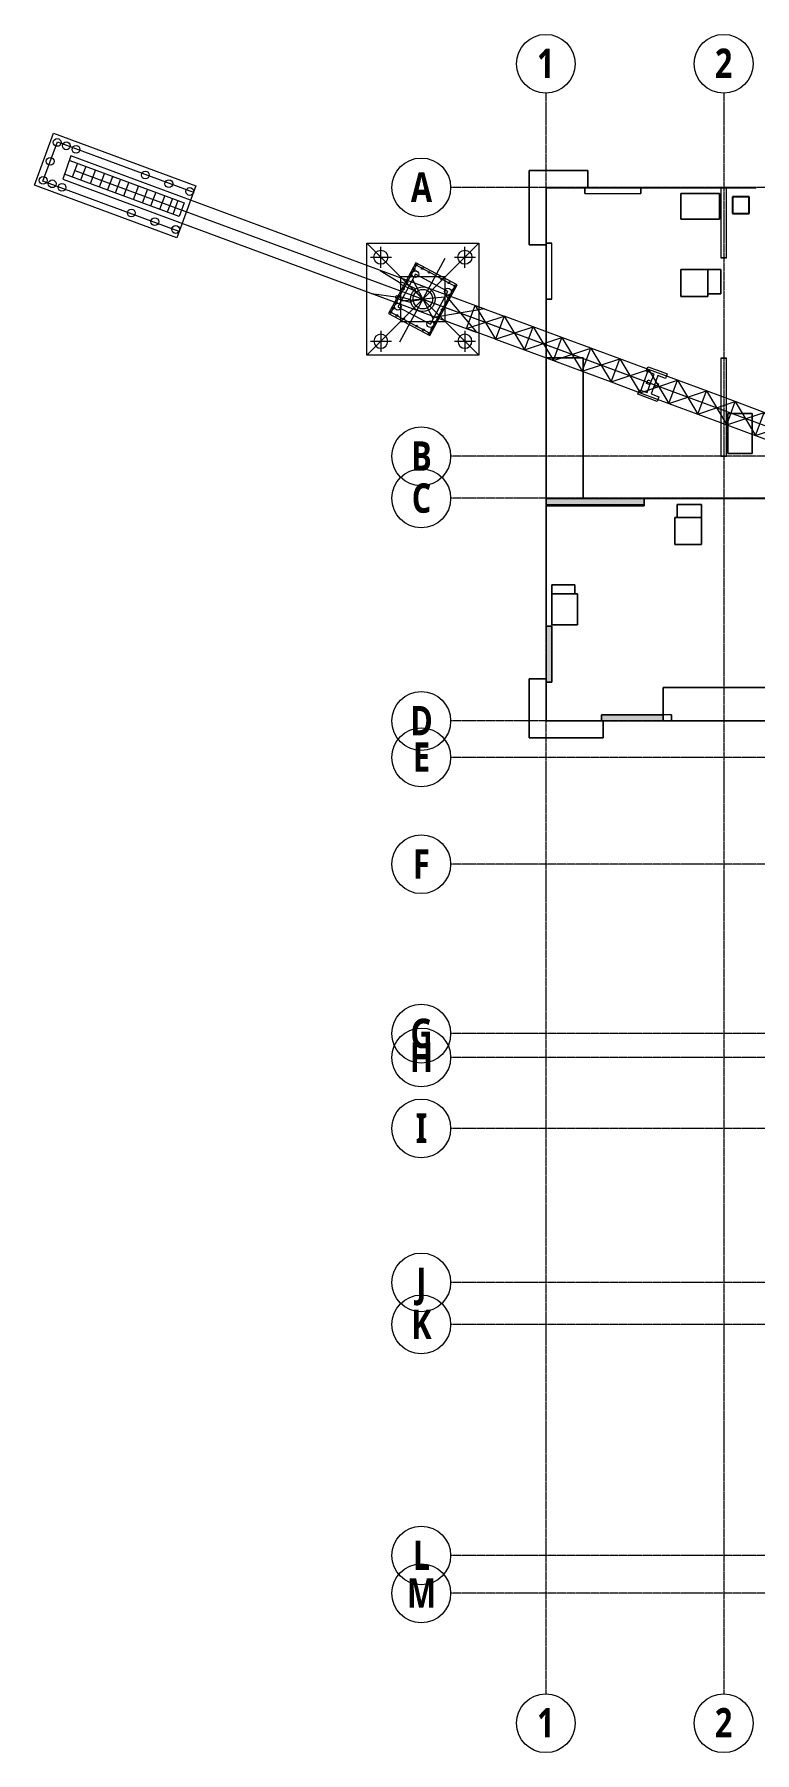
# Model space of a CAD drawing. Header units: millimetres. Extents: x -41779 to 122129, y -6962 to 59838.
# Drawn here: x -41779 to -16062, y -4008 to 57347 of the extents above; entities that cross this region are included whole.
import ezdxf

# ---------------------------------------------------------------- set-up
doc = ezdxf.new("R2010")
doc.units = ezdxf.units.MM
doc.linetypes.add('Grid Line', pattern=[10, 8, -1, 0, -1])
for name, color, linetype, lineweight in [('10-NR-Text', 4, 'Continuous', 5), ('A-DETL', 90, 'Continuous', 5), ('A-FLOR', 192, 'Continuous', 5), ('A-WALL', 113, 'Continuous', 15), ('A-WALL-PATT', 111, 'Continuous', 15), ('kp1', 135, 'Continuous', 15), ('S-GRID', 1, 'Continuous', 5), ('S-GRID-IDEN', 1, 'Continuous', 9), ('Site Planning 180317_dwg', 8, 'Continuous', 5), ('VATLIEU', 32, 'Continuous', 13)]:
    doc.layers.add(name, color=color, linetype=linetype, lineweight=lineweight)
doc.styles.add('Roboto_B', font='Roboto-Bold.ttf', dxfattribs={"width": 0.8, "height": 1050})

# ---------------------------------------------------------------- blocks, each defined once
blk = doc.blocks.new('BMS-SUPPER STRUCTURE_180317_rvt-1-Level 3')
at = {"layer": 'A-WALL-PATT', "transparency": 33554534}
for points in [[(-22182, 40561), (-20007, 40561), (-20007, 40771), (-23507, 40771), (-23507, 40561), (-22322, 40561)], [(-23297, 34221), (-23297, 36221), (-23507, 36221), (-23507, 34221)], [(-21527, 32841), (-19332, 32841), (-19332, 33051), (-21527, 33051)]]:
    blk.add_hatch(color=9, dxfattribs=at).paths.add_polyline_path(points, flags=0)
at = {"layer": 'A-FLOR', "color": 253}
for p, q in [((-24117, 49831), (-24117, 52481)), ((-24117, 52481), (-22017, 52481)), ((-22017, 52481), (-22017, 51871)), ((-23507, 49891), (-23507, 51871)), ((-23507, 51871), (-22127, 51871)), ((-23507, 49891), (-23507, 51871)), ((-23507, 51871), (-22127, 51871)), ((-20127, 51871), (-22127, 51871)), ((-20127, 51871), (-17272, 51871)), ((-17317, 51661), (-18697, 51661)), ((-18697, 51661), (-18697, 50746)), ((-17317, 50746), (-17317, 51661)), ((-17062, 51871), (-17272, 51871)), ((-17062, 51871), (-16007, 51871)), ((-18697, 50746), (-17317, 50746)), ((-23507, 49831), (-24117, 49831)), ((-23507, 49891), (-23507, 47891)), ((-17737, 48956), (-18697, 48956)), ((-18697, 48956), (-18697, 47991)), ((-17267, 48956), (-17737, 48956)), ((-17737, 48956), (-17737, 48086)), ((-17267, 48086), (-17267, 48956)), ((-23507, 45796), (-23507, 47891)), ((-18697, 47991), (-17737, 47991)), ((-17737, 48086), (-17267, 48086)), ((-17737, 47991), (-17737, 48086)), ((-23507, 40771), (-23507, 45796)), ((-22182, 45796), (-23507, 45796)), ((-22182, 40771), (-22182, 45796)), ((-17017, 43806), (-17017, 42376)), ((-16152, 43806), (-17017, 43806)), ((-16152, 42376), (-16152, 43806)), ((-17017, 42376), (-16152, 42376)), ((-23507, 40771), (-22182, 40771)), ((-23507, 36221), (-23507, 40516)), ((-23507, 40516), (-20007, 40516)), ((-22182, 40771), (-20007, 40771)), ((-20007, 40771), (-20007, 40561)), ((-20007, 40516), (-20007, 40561)), ((-17962, 40566), (-18832, 40566)), ((-18832, 40566), (-18832, 40096)), ((-17962, 40096), (-17962, 40566)), ((-18832, 40096), (-18912, 40096)), ((-18912, 40096), (-18912, 39136)), ((-18832, 40096), (-17962, 40096)), ((-17962, 39136), (-17962, 40096)), ((-18912, 39136), (-17962, 39136)), ((-22482, 37696), (-23297, 37696)), ((-23297, 37696), (-23297, 37376)), ((-22482, 37376), (-22482, 37696)), ((-23297, 37376), (-22482, 37376)), ((-23297, 37376), (-23297, 36266)), ((-22382, 37376), (-22482, 37376)), ((-22382, 36266), (-22382, 37376)), ((-23507, 36221), (-23297, 36221)), ((-23297, 36266), (-22382, 36266)), ((-23297, 36221), (-23297, 34221)), ((-24117, 32231), (-24117, 34331)), ((-24117, 34331), (-23507, 34331)), ((-23507, 34221), (-23507, 34331)), ((-23507, 32841), (-23507, 34221)), ((-23297, 34221), (-23507, 34221)), ((-13222, 34031), (-19332, 34031)), ((-19332, 34031), (-19332, 33051)), ((-21527, 32841), (-23507, 32841)), ((-21527, 32841), (-21527, 33051)), ((-21527, 33051), (-19332, 33051)), ((-21467, 32841), (-21527, 32841)), ((-21467, 32841), (-21467, 32231)), ((-19332, 33051), (-19332, 32841)), ((-19332, 32841), (-19027, 32841)), ((-13222, 32841), (-19027, 32841)), ((-21467, 32231), (-24117, 32231))]:
    blk.add_line(p, q, dxfattribs=at)
at = {"layer": 'A-FLOR', "color": 8}
for p, q in [((-22017, 52481), (-24117, 52481)), ((-24117, 52481), (-24117, 49831)), ((-22017, 51871), (-22017, 52481)), ((-22127, 51871), (-23507, 51871)), ((-23507, 51871), (-23507, 49891)), ((-17272, 51871), (-20127, 51871)), ((-18697, 50746), (-18697, 51661)), ((-18697, 51661), (-17317, 51661)), ((-17317, 51661), (-17317, 50746)), ((-16007, 51871), (-17062, 51871)), ((-17317, 50746), (-18697, 50746)), ((-24117, 49831), (-23507, 49831)), ((-18697, 47991), (-18697, 48956)), ((-18697, 48956), (-17267, 48956)), ((-17737, 48086), (-17737, 48956)), ((-17267, 48956), (-17267, 48086)), ((-23507, 47891), (-23507, 45796)), ((-17737, 47991), (-18697, 47991)), ((-17737, 48086), (-17737, 47991)), ((-17267, 48086), (-17737, 48086)), ((-23507, 45796), (-23507, 40771)), ((-23507, 45796), (-22182, 45796)), ((-22182, 45796), (-22182, 40771)), ((-17017, 43806), (-16152, 43806)), ((-17017, 42376), (-17017, 43806)), ((-16152, 43806), (-16152, 42376)), ((-16152, 42376), (-17017, 42376)), ((-20007, 40516), (-23507, 40516)), ((-23507, 40516), (-23507, 36221)), ((-20007, 40771), (-13222, 40771)), ((-13222, 40771), (-20007, 40771)), ((-20007, 40561), (-20007, 40516)), ((-18832, 40096), (-18832, 40566)), ((-18832, 40566), (-17962, 40566)), ((-17962, 40566), (-17962, 39136)), ((-18912, 40096), (-18832, 40096)), ((-18912, 39136), (-18912, 40096)), ((-17962, 40096), (-18832, 40096)), ((-17962, 39136), (-18912, 39136)), ((-23297, 36266), (-23297, 37696)), ((-23297, 37696), (-22482, 37696)), ((-22482, 37696), (-22482, 37376)), ((-22482, 37376), (-23297, 37376)), ((-22482, 37376), (-22382, 37376)), ((-22382, 37376), (-22382, 36266)), ((-22382, 36266), (-23297, 36266)), ((-23507, 34331), (-24117, 34331)), ((-24117, 34331), (-24117, 32231)), ((-23507, 34221), (-23507, 32841)), ((-19332, 33051), (-19332, 34031)), ((-19332, 34031), (-13222, 34031)), ((-23507, 32841), (-21527, 32841)), ((-21467, 32231), (-21467, 32841)), ((-19027, 32841), (-13222, 32841)), ((-24117, 32231), (-21467, 32231))]:
    blk.add_line(p, q, dxfattribs=at)
at = {"layer": 'A-FLOR', "color": 254}
for p, q in [((-22127, 51871), (-23507, 51871)), ((-23507, 51871), (-23507, 49891)), ((-22017, 51871), (-22127, 51871)), ((-22127, 51871), (-22017, 51871)), ((-22127, 51871), (-20127, 51871)), ((-17317, 51661), (-18697, 51661)), ((-18697, 51661), (-18697, 50746)), ((-18697, 50746), (-18697, 51661)), ((-18697, 51661), (-17317, 51661)), ((-17317, 50746), (-17317, 51661)), ((-17317, 51661), (-17317, 50746)), ((-17272, 51871), (-17062, 51871)), ((-18697, 50746), (-17317, 50746)), ((-17317, 50746), (-18697, 50746)), ((-23507, 49891), (-23507, 49831)), ((-23507, 49831), (-23507, 49891)), ((-23507, 47891), (-23507, 49891)), ((-17737, 48956), (-18697, 48956)), ((-18697, 48956), (-18697, 47991)), ((-18697, 47991), (-18697, 48956)), ((-18697, 48956), (-17737, 48956)), ((-18697, 47991), (-17737, 47991)), ((-17737, 47991), (-18697, 47991)), ((-17737, 47991), (-17737, 48086)), ((-17737, 48086), (-17737, 47991)), ((-23507, 45796), (-22182, 45796)), ((-22182, 45796), (-23507, 45796)), ((-22182, 45796), (-22182, 40771)), ((-22182, 40771), (-22182, 45796)), ((-17017, 43806), (-17017, 42376)), ((-16152, 43806), (-17017, 43806)), ((-17017, 43806), (-16152, 43806)), ((-17017, 42376), (-17017, 43806)), ((-16152, 42376), (-16152, 43806)), ((-16152, 43806), (-16152, 42376)), ((-17017, 42376), (-16152, 42376)), ((-16152, 42376), (-17017, 42376)), ((-22182, 40771), (-23507, 40771)), ((-20007, 40771), (-22182, 40771)), ((-13222, 40771), (-20007, 40771)), ((-20007, 40561), (-20007, 40771)), ((-20007, 40771), (-13222, 40771)), ((-18912, 40096), (-18912, 39136)), ((-18832, 40096), (-18912, 40096)), ((-18912, 39136), (-18912, 40096)), ((-18912, 40096), (-18832, 40096)), ((-17962, 39136), (-17962, 40096)), ((-17962, 40096), (-17962, 39136)), ((-18912, 39136), (-17962, 39136)), ((-17962, 39136), (-18912, 39136)), ((-23297, 37376), (-23297, 36266)), ((-23297, 36266), (-23297, 37376)), ((-22382, 37376), (-22482, 37376)), ((-22482, 37376), (-22382, 37376)), ((-22382, 36266), (-22382, 37376)), ((-22382, 37376), (-22382, 36266)), ((-23297, 36221), (-23507, 36221)), ((-23297, 36266), (-22382, 36266)), ((-22382, 36266), (-23297, 36266)), ((-23297, 34221), (-23297, 36221)), ((-23507, 34331), (-23507, 34221)), ((-23507, 34221), (-23507, 32841)), ((-23507, 32841), (-23507, 34221)), ((-23507, 34221), (-23297, 34221)), ((-19332, 33051), (-19332, 34031)), ((-19332, 34031), (-13222, 34031)), ((-13222, 34031), (-19332, 34031)), ((-19332, 34031), (-19332, 33051)), ((-23507, 32841), (-21527, 32841)), ((-21527, 32841), (-23507, 32841)), ((-19332, 33051), (-21527, 33051)), ((-21527, 33051), (-21527, 32841)), ((-21527, 32841), (-21467, 32841)), ((-19332, 32841), (-19332, 33051)), ((-19027, 32841), (-19332, 32841))]:
    blk.add_line(p, q, dxfattribs=at)
at = {"layer": 'A-WALL', "color": 55, "lineweight": 18}
for p, q in [((-20127, 51871), (-22127, 51871)), ((-22127, 51871), (-22127, 51661)), ((-22127, 51661), (-20127, 51661)), ((-20127, 51661), (-20127, 51871)), ((-17272, 51871), (-17272, 49371)), ((-17062, 51871), (-17272, 51871)), ((-17062, 49371), (-17062, 51871)), ((-23297, 49891), (-23507, 49891)), ((-23507, 49891), (-23507, 47891)), ((-23297, 47891), (-23297, 49891)), ((-17272, 49371), (-17062, 49371)), ((-23507, 47891), (-23297, 47891)), ((-17272, 45791), (-17272, 42291)), ((-17062, 45791), (-17272, 45791)), ((-17062, 42291), (-17062, 45791)), ((-17272, 42291), (-17062, 42291)), ((-20007, 40771), (-23507, 40771)), ((-23507, 40771), (-23507, 40561)), ((-23507, 40561), (-20007, 40561)), ((-20007, 40561), (-20007, 40771)), ((-23297, 36221), (-23507, 36221)), ((-23507, 36221), (-23507, 34221)), ((-23297, 34221), (-23297, 36221)), ((-23507, 34221), (-23297, 34221)), ((-19027, 33051), (-21527, 33051)), ((-21527, 33051), (-21527, 32841)), ((-21527, 32841), (-19027, 32841)), ((-19027, 32841), (-19027, 33051))]:
    blk.add_line(p, q, dxfattribs=at)
at = {"layer": 'A-WALL', "color": 43, "lineweight": 13}
for p, q in [((-22127, 51661), (-22127, 51871)), ((-20127, 51871), (-22127, 51871)), ((-22127, 51661), (-20127, 51661)), ((-20127, 51871), (-20127, 51661)), ((-17272, 51871), (-17272, 49371)), ((-17272, 51871), (-17062, 51871)), ((-17062, 49371), (-17062, 51871)), ((-23507, 49891), (-23297, 49891)), ((-23507, 49891), (-23507, 47891)), ((-23297, 47891), (-23297, 49891)), ((-17062, 49371), (-17272, 49371)), ((-23297, 47891), (-23507, 47891)), ((-17272, 45791), (-17272, 42291)), ((-17272, 45791), (-17062, 45791)), ((-17062, 42291), (-17062, 45791)), ((-17062, 42291), (-17272, 42291)), ((-23507, 40561), (-23507, 40771)), ((-20007, 40771), (-23507, 40771)), ((-23507, 40561), (-20007, 40561)), ((-20007, 40771), (-20007, 40561)), ((-23507, 36221), (-23297, 36221)), ((-23507, 36221), (-23507, 34221)), ((-23297, 34221), (-23297, 36221)), ((-23297, 34221), (-23507, 34221)), ((-19027, 33051), (-21527, 33051)), ((-21527, 32841), (-21527, 33051)), ((-21527, 32841), (-19027, 32841)), ((-19027, 33051), (-19027, 32841))]:
    blk.add_line(p, q, dxfattribs=at)
blk = doc.blocks.new('Site Planning 180317_dwg_coc-985133-Level 3')
at = {"layer": 'kp1', "color": 9}
for p, q in [((86312, 54318), (87812, 54318)), ((87062, 53568), (87062, 55068))]:
    blk.add_line(p, q, dxfattribs=at)
blk.add_circle((87062, 54318), 500, dxfattribs=at)
blk = doc.blocks.new('Site Planning 180317_dwg_coc-985134-Level 3')
at = {"layer": 'kp1', "color": 9}
for p, q in [((86312, 54318), (87812, 54318)), ((87062, 53568), (87062, 55068))]:
    blk.add_line(p, q, dxfattribs=at)
blk.add_circle((87062, 54318), 500, dxfattribs=at)
blk = doc.blocks.new('Site Planning 180317_dwg_MONGCAUTHAP-985135-Level 3')
at = {"layer": '10-NR-Text', "color": 131}
blk.add_line((90562, 53818), (86562, 57818), dxfattribs=at)
at = {"layer": '10-NR-Text', "color": 131, "flags": 128}
blk.add_lwpolyline([(86562, 53818), (86562, 57818), (90562, 57818), (90562, 53818), (86562, 53818), (90562, 57818)], dxfattribs=at)
blk.add_lwpolyline([(87762, 55018), (89362, 55018), (89362, 56618), (87762, 56618)], close=True, dxfattribs=at)
at = {"xscale": 0.5, "yscale": 0.5, "zscale": 0.5}
for p in [(43531, 30159), (46531, 30159)]:
    blk.add_blockref('Site Planning 180317_dwg_coc-985133-Level 3', p, dxfattribs=at)
at = {"extrusion": (0, 0, -1), "xscale": 0.5, "yscale": 0.5, "zscale": -0.5, "rotation": 180}
for p in [(-43531, 81477), (-46531, 81477)]:
    blk.add_blockref('Site Planning 180317_dwg_coc-985134-Level 3', p, dxfattribs=at)
blk = doc.blocks.new('Site Planning 180317_dwg_ff-985136-Level 3')
blk.add_blockref('Site Planning 180317_dwg_MONGCAUTHAP-985135-Level 3', (5625, 428839))
blk = doc.blocks.new('Site Planning 180317_dwg_TC1-985155-Level 3')
at = {"layer": 'VATLIEU', "color": 61}
for p, q in [((1145730, -337190), (1145547, -337684)), ((1145636, -337445), (1188674, -353366)), ((1146028, -337300), (1145845, -337794)), ((1146374, -337428), (1146191, -337923)), ((1146696, -337547), (1146513, -338042)), ((1146811, -338152), (1146994, -337657)), ((1147266, -337758), (1147083, -338252)), ((1147563, -337868), (1147380, -338362)), ((1147910, -337996), (1147727, -338491)), ((1148232, -338115), (1148049, -338610)), ((1148529, -338225), (1148346, -338720)), ((1148851, -338344), (1148668, -338839)), ((1149123, -338445), (1148940, -338940)), ((1149321, -338519), (1149138, -339013)), ((1156543, -341014), (1157279, -341471)), ((1158850, -340584), (1157237, -343580)), ((1157693, -341341), (1158438, -342742)), ((1156237, -341840), (1157097, -341963)), ((1158855, -341967), (1157275, -342116)), ((1157710, -341911), (1209299, -361003)), ((1158837, -341858), (1159976, -343218)), ((1160281, -342392), (1158531, -342683)), ((1159629, -343091), (1160967, -342647)), ((1160661, -343472), (1161998, -343029)), ((1161693, -343854), (1163030, -343410)), ((1162724, -344236), (1164061, -343792)), ((1163756, -344618), (1165093, -344174)), ((1164788, -344999), (1166125, -344556)), ((1165819, -345381), (1167156, -344937)), ((1166100, -344925), (1166225, -344971)), ((1166851, -345763), (1168188, -345319)), ((1167882, -346145), (1169219, -345701)), ((1168914, -346526), (1170251, -346083)), ((1169946, -346908), (1171283, -346465)), ((1170977, -347290), (1172314, -346846)), ((1172009, -347672), (1173346, -347228)), ((1173041, -348054), (1174378, -347610)), ((1174072, -348435), (1175409, -347992)), ((1175104, -348817), (1176441, -348373)), ((1176135, -349199), (1177472, -348755)), ((1177167, -349581), (1178504, -349137)), ((1178199, -349962), (1179536, -349519)), ((1179230, -350344), (1180567, -349900)), ((1180262, -350726), (1181599, -350282)), ((1181294, -351108), (1182631, -350664)), ((1182325, -351490), (1183662, -351046)), ((1183357, -351871), (1184694, -351428)), ((1184388, -352253), (1185725, -351809)), ((1185420, -352635), (1186757, -352191)), ((1186452, -353017), (1187789, -352573)), ((1187483, -353398), (1188820, -352955)), ((1188515, -353780), (1189852, -353336)), ((1189547, -354162), (1190884, -353718)), ((1190578, -354544), (1191915, -354100)), ((1191610, -354926), (1192947, -354482)), ((1192641, -355307), (1193978, -354864)), ((1193673, -355689), (1195010, -355245)), ((1194705, -356071), (1196042, -355627)), ((1195736, -356453), (1197073, -356009)), ((1196768, -356834), (1198105, -356391)), ((1197800, -357216), (1199137, -356772)), ((1198831, -357598), (1200168, -357154)), ((1200168, -357154), (1200894, -358361)), ((1201200, -357536), (1201926, -358743)), ((1202231, -357918), (1202958, -359125)), ((1203263, -358299), (1203989, -359507)), ((1204294, -358681), (1205021, -359888)), ((1205326, -359062), (1206052, -360270)), ((1207389, -359826), (1208115, -361033)), ((1208421, -360207), (1209147, -361415))]:
    blk.add_line(p, q, dxfattribs=at)
at = {"layer": 'VATLIEU', "color": 61, "flags": 128}
for points in [[(1144194, -337970), (1144881, -336116), (1149964, -337997), (1149277, -339852), (1144194, -337970), (1144881, -336116)], [(1144499, -337826), (1144759, -337123), (1145019, -336420), (1149881, -338220)], [(1149361, -339625), (1144499, -337826), (1144759, -337123)], [(1160280, -342396), (1145500, -336929), (1145210, -337760), (1159974, -343222)], [(1145458, -337089), (1149544, -338601), (1149361, -339095), (1145275, -337583)], [(1158518, -341201), (1157829, -340830), (1157752, -340974), (1157002, -342367), (1156924, -342511), (1157613, -342882)], [(1158518, -341201), (1159206, -341572), (1159129, -341716), (1158378, -343109), (1158301, -343252), (1157613, -342882)], [(1157619, -342108), (1158065, -342041), (1157770, -341701)], [(1159935, -342265), (1160967, -342647), (1160661, -343472), (1159629, -343091), (1159935, -342265), (1160661, -343472), (1161693, -343854), (1161998, -343029), (1160967, -342647)], [(1160967, -342647), (1161693, -343854), (1162724, -344236), (1163030, -343410), (1161998, -343029)], [(1161998, -343029), (1162724, -344236), (1163756, -344618), (1164061, -343792), (1163030, -343410)], [(1163030, -343410), (1163756, -344618), (1164788, -344999), (1165093, -344174), (1164061, -343792)], [(1164061, -343792), (1164788, -344999), (1165819, -345381), (1166125, -344556), (1165093, -344174)], [(1165093, -344174), (1165819, -345381), (1166851, -345763), (1167156, -344937), (1166125, -344556)], [(1166125, -344556), (1166851, -345763), (1167882, -346145), (1168188, -345319), (1167156, -344937)], [(1166179, -345096), (1166053, -345049), (1166097, -344932)], [(1166363, -345022), (1166481, -345066), (1166435, -345191), (1166317, -345147)], [(1167156, -344938), (1167882, -346145), (1168914, -346526), (1169219, -345701), (1168188, -345319)], [(1168188, -345319), (1168914, -346526), (1169946, -346908), (1170251, -346083), (1169220, -345701)], [(1169220, -345701), (1169946, -346908), (1170977, -347290), (1171283, -346465), (1170251, -346083)], [(1170251, -346083), (1170977, -347290), (1172009, -347672), (1172314, -346846), (1171283, -346465)], [(1171283, -346465), (1172009, -347672), (1173041, -348054), (1173346, -347228), (1172314, -346846)], [(1172314, -346846), (1173041, -348054), (1174072, -348435), (1174378, -347610), (1173346, -347228)], [(1173346, -347228), (1174072, -348435), (1175104, -348817), (1175409, -347992), (1174378, -347610)], [(1174378, -347610), (1175104, -348817), (1176135, -349199), (1176441, -348373), (1175409, -347992)], [(1175409, -347992), (1176135, -349199), (1177167, -349581), (1177472, -348755), (1176441, -348373)], [(1176441, -348374), (1177167, -349581), (1178199, -349962), (1178504, -349137), (1177473, -348755)], [(1177473, -348755), (1178199, -349962), (1179230, -350344), (1179536, -349519), (1178504, -349137)], [(1178504, -349137), (1179230, -350344), (1180262, -350726), (1180567, -349900), (1179536, -349519)], [(1179536, -349519), (1180262, -350726), (1181294, -351108), (1181599, -350282), (1180567, -349901)], [(1180567, -349901), (1181294, -351108), (1182325, -351490), (1182631, -350664), (1181599, -350282)], [(1181599, -350282), (1182325, -351490), (1183357, -351871), (1183662, -351046), (1182631, -350664)], [(1182631, -350664), (1183357, -351871), (1184388, -352253), (1184694, -351428), (1183662, -351046)], [(1183662, -351046), (1184388, -352253), (1185420, -352635), (1185725, -351809), (1184694, -351428)], [(1184694, -351428), (1185420, -352635), (1186452, -353017), (1186757, -352191), (1185726, -351809)], [(1185726, -351809), (1186452, -353017), (1187483, -353398), (1187789, -352573), (1186757, -352191)], [(1186757, -352191), (1187483, -353398), (1188515, -353780), (1188820, -352955), (1187789, -352573)], [(1187789, -352573), (1188515, -353780), (1189547, -354162), (1189852, -353336), (1188820, -352955)], [(1188820, -352955), (1189547, -354162), (1190578, -354544), (1190884, -353718), (1189852, -353337)], [(1189852, -353337), (1190578, -354544), (1191610, -354926), (1191915, -354100), (1190884, -353718)], [(1190884, -353718), (1191610, -354926), (1192641, -355307), (1192947, -354482), (1191915, -354100)], [(1191915, -354100), (1192641, -355307), (1193673, -355689), (1193978, -354864), (1192947, -354482)], [(1192947, -354482), (1193673, -355689), (1194705, -356071), (1195010, -355245), (1193979, -354864)], [(1193979, -354864), (1194705, -356071), (1195736, -356453), (1196042, -355627), (1195010, -355245)], [(1195010, -355245), (1195736, -356453), (1196768, -356834), (1197073, -356009), (1196042, -355627)], [(1196042, -355627), (1196768, -356834), (1197800, -357216), (1198105, -356391), (1197073, -356009)], [(1197073, -356009), (1197800, -357216), (1198831, -357598), (1199137, -356772), (1198105, -356391)], [(1198105, -356391), (1198831, -357598), (1199863, -357980), (1200168, -357154), (1199137, -356772)], [(1199137, -356773), (1199863, -357980), (1200894, -358361), (1201200, -357536), (1200168, -357154)], [(1205326, -359063), (1203989, -359507), (1205021, -359888), (1205326, -359063), (1204294, -358681), (1202957, -359125), (1203989, -359507), (1204294, -358681), (1203263, -358299), (1201926, -358743), (1202958, -359125), (1203263, -358299), (1202231, -357918), (1200894, -358361), (1201926, -358743), (1202231, -357918), (1201200, -357536), (1199863, -357980)], [(1207084, -360651), (1206358, -359444), (1205021, -359888), (1206052, -360270), (1206358, -359444), (1205326, -359062)], [(1208421, -360207), (1207084, -360651), (1208115, -361033), (1208421, -360207), (1207389, -359826), (1206052, -360269), (1207084, -360651), (1207389, -359826), (1206358, -359444)], [(1209452, -360589), (1208115, -361033), (1209147, -361415), (1209452, -360589), (1208421, -360207)]]:
    blk.add_lwpolyline(points, dxfattribs=at)
for points in [[(1157578, -342946), (1158315, -343342), (1158593, -342825), (1159288, -341534), (1158552, -341137), (1157816, -340741), (1157120, -342032), (1156842, -342549)], [(1157797, -341147), (1157171, -342310), (1158333, -342936), (1158959, -341773)], [(1157789, -341660), (1157750, -341741), (1157262, -341506), (1157301, -341425)], [(1157607, -342151), (1157631, -342064), (1157107, -341925), (1157084, -342012)], [(1166103, -344455), (1166448, -344582), (1166793, -344710), (1166733, -344871), (1166457, -344769), (1166335, -345098), (1166213, -345428), (1166489, -345530), (1166430, -345691), (1166085, -345563), (1165740, -345435), (1165799, -345275), (1166075, -345377), (1166197, -345047), (1166319, -344718), (1166043, -344615)]]:
    blk.add_lwpolyline(points, close=True, dxfattribs=at)
at = {"layer": 'VATLIEU', "color": 61}
for centre, radius in [((1145010, -336445), 139), ((1145334, -336565), 139), ((1145682, -336694), 139), ((1144759, -337123), 139), ((1144508, -337801), 139), ((1144832, -337921), 139), ((1145180, -338050), 139), ((1148156, -337610), 139), ((1148996, -337920), 139), ((1149743, -338197), 139), ((1147655, -338965), 139), ((1148494, -339276), 139), ((1149241, -339553), 139), ((1157797, -341147), 121), ((1157752, -340974), 30), ((1157832, -340826), 30), ((1158042, -340945), 30), ((1158284, -341082), 30), ((1157373, -341678), 30), ((1157501, -341440), 30), ((1157643, -341177), 30), ((1158065, -342041), 440), ((1158065, -342041), 350), ((1158746, -341331), 30), ((1158959, -341773), 121), ((1158993, -341458), 30), ((1159129, -341716), 30), ((1159209, -341567), 30), ((1157002, -342367), 30), ((1157171, -342310), 121), ((1157112, -342161), 30), ((1157234, -341935), 30), ((1158878, -342181), 30), ((1159019, -341919), 30), ((1156922, -342516), 30), ((1157137, -342625), 30), ((1157384, -342752), 30), ((1157846, -343001), 30), ((1158333, -342936), 121), ((1158489, -342903), 30), ((1158611, -342676), 30), ((1158750, -342419), 30), ((1158088, -343138), 30), ((1158298, -343257), 30), ((1158378, -343109), 30)]:
    blk.add_circle(centre, radius, dxfattribs=at)
blk = doc.blocks.new('Site Planning 180317_dwg-985132-Level 3')
for name, p in [('Site Planning 180317_dwg_TC1-985155-Level 3', (-242937, -288443)), ('Site Planning 180317_dwg_ff-985136-Level 3', (820942, -1115144))]:
    blk.add_blockref(name, p)
blk = doc.blocks.new('Grid - Circle-565542-Level 3')
at = {"layer": 'S-GRID-IDEN'}
blk.add_circle((0, 0), 3.5, dxfattribs=at)

msp = doc.modelspace()

# ---------------------------------------------------------------- linework, layer by layer
at = {"layer": 'A-DETL', "lineweight": 25}
for p, q in [((-16853, 51546), (-16853, 50946)), ((-16253, 51546), (-16853, 51546)), ((-16253, 50946), (-16253, 51546)), ((-16853, 50946), (-16253, 50946))]:
    msp.add_line(p, q, dxfattribs=at)
at = {"layer": 'S-GRID', "linetype": 'Grid Line'}
for p, q in [((-23517, 55247), (-23517, -1908)), ((-17167, 55247), (-17167, -1908)), ((76597, 51881), (-26915, 51881)), ((76597, 42281), (-26915, 42281)), ((76597, 40781), (-26915, 40781)), ((76597, 32831), (-26915, 32831)), ((76597, 31531), (-26915, 31531)), ((76597, 27716), (-26915, 27716)), ((76597, 21666), (-26915, 21666)), ((76597, 20816), (-26915, 20816)), ((76597, 18281), (-26915, 18281)), ((76597, 12781), (-26915, 12781)), ((76597, 11281), (-26915, 11281)), ((76597, 3031), (-26915, 3031)), ((76597, 1681), (-26915, 1681))]:
    msp.add_line(p, q, dxfattribs=at)

# ---------------------------------------------------------------- block references
at = {"lineweight": 5}
msp.add_blockref('BMS-SUPPER STRUCTURE_180317_rvt-1-Level 3', (0, 0), dxfattribs=at)
at = {"layer": 'S-GRID-IDEN', "xscale": 299.9999999999997, "yscale": 299.9999999999997, "zscale": 299.9999999999997}
for p, rotation in [((-23517, 56297), 180), ((-17167, 56297), 180), ((-27965, 51881), 90), ((-27965, 42281), 90), ((-27965, 40781), 90), ((-27965, 32831), 90), ((-27965, 31531), 90), ((-27965, 27716), 90), ((-27965, 21666), 90), ((-27965, 20816), 90), ((-27965, 18281), 90), ((-27965, 12781), 90), ((-27965, 11281), 90), ((-27965, 3031), 90), ((-27965, 1681), 90), ((-23517, -2958), 180), ((-17167, -2958), 180)]:
    msp.add_blockref('Grid - Circle-565542-Level 3', p, dxfattribs=dict(at, rotation=rotation))
at = {"layer": 'Site Planning 180317_dwg', "color": 61, "lineweight": 13}
msp.add_blockref('Site Planning 180317_dwg-985132-Level 3', (-943036, 678377), dxfattribs=at)

# ---------------------------------------------------------------- texts
at = {"layer": 'S-GRID-IDEN', "lineweight": 5, "char_height": 1050, "attachment_point": 2, "line_spacing_factor": 1.016846, "style": 'Roboto_B'}
for s, insert, width in [('\\fRoboto|b1|i0|c0|p2|;\\W.8;1', (-23517, 56839), 807.5), ('\\fRoboto|b1|i0|c0|p2|;\\W.8;2', (-17167, 56839), 807.5), ('\\fRoboto|b1|i0|c0|p2|;\\W.8;A', (-27957, 52415), 900.17), ('\\fRoboto|b1|i0|c0|p2|;\\W.8;B', (-27957, 42815), 900.17), ('\\fRoboto|b1|i0|c0|p2|;\\W.8;C', (-27957, 41315), 900.17), ('\\fRoboto|b1|i0|c0|p2|;\\W.8;D', (-27957, 33365), 939.88), ('\\fRoboto|b1|i0|c0|p2|;\\W.8;E', (-27957, 32065), 781.03), ('\\fRoboto|b1|i0|c0|p2|;\\W.8;F', (-27957, 28250), 781.03), ('\\fRoboto|b1|i0|c0|p2|;\\W.8;G', (-27957, 22200), 939.88), ('\\fRoboto|b1|i0|c0|p2|;\\W.8;H', (-27957, 21350), 992.83), ('\\fRoboto|b1|i0|c0|p2|;\\W.8;I', (-27957, 18815), 410.37), ('\\fRoboto|b1|i0|c0|p2|;\\W.8;J', (-27957, 13315), 781.03), ('\\fRoboto|b1|i0|c0|p2|;\\W.8;K', (-27957, 11815), 900.17), ('\\fRoboto|b1|i0|c0|p2|;\\W.8;L', (-27957, 3565), 781.03), ('\\fRoboto|b1|i0|c0|p2|;\\W.8;M', (-27957, 2215), 1231.11), ('\\fRoboto|b1|i0|c0|p2|;\\W.8;1', (-23517, -2416), 807.5), ('\\fRoboto|b1|i0|c0|p2|;\\W.8;2', (-17167, -2416), 807.5)]:
    msp.add_mtext(s, dxfattribs=dict(at, insert=insert, width=width))

doc.saveas('drawing.dxf')
